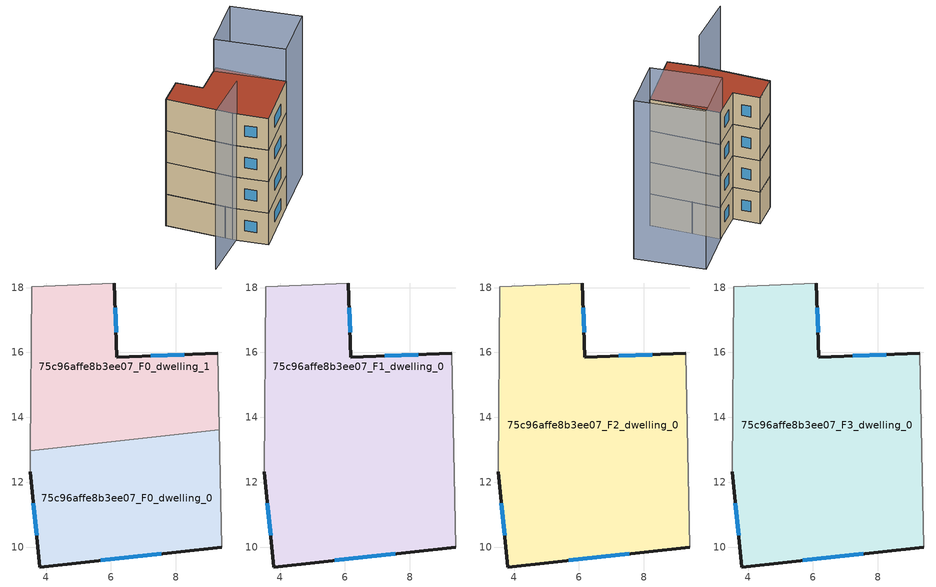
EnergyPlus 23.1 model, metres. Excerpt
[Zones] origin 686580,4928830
75c96affe8b3ee07_F0_dwelling_0
 floor ground (EU_floor_Construction): 9.41,10.01 9.34,13.62 3.52,12.98 3.51,12.33 3.81,9.39 z0
 wall outside (EU_wall_Construction): 9.41,10.01 3.81,9.39 3.51,12.33 z0:3
 wall adiabatic (EU_wall_Construction): 3.51,12.33 3.52,12.98 / 9.34,13.62 9.41,10.01 z0:3
 wall to 75c96affe8b3ee07_F0_dwelling_1 (EU_wall_Construction): 3.52,12.98 9.34,13.62 z0:3
 window (EU_Window_Construction): 7.55,9.8 5.68,9.6 / 3.71,10.37 3.61,11.35 z1:2
75c96affe8b3ee07_F0_dwelling_1
 floor ground (EU_floor_Construction): 9.34,13.62 9.3,15.98 6.18,15.86 6.1,18.14 3.56,18.03 3.52,12.98 z0
 wall outside (EU_wall_Construction): 6.1,18.14 6.18,15.86 9.3,15.98 z0:3
 wall adiabatic (EU_wall_Construction): 3.52,12.98 3.56,18.03 6.1,18.14 / 9.3,15.98 9.34,13.62 z0:3
 window (EU_Window_Construction): 6.13,17.38 6.16,16.62 / 7.22,15.9 8.26,15.94 z1:2
75c96affe8b3ee07_F1_dwelling_0
 floor to 75c96affe8b3ee07_F0_dwelling_0 (EU_floor_Construction): 9.41,10.01 9.34,13.62 3.52,12.98 3.51,12.33 3.81,9.39 z3
 floor to 75c96affe8b3ee07_F0_dwelling_1 (EU_floor_Construction): 9.34,13.62 9.29,15.98 6.18,15.86 6.1,18.14 3.56,18.03 3.52,12.98 z3
 wall outside (EU_wall_Construction): 9.41,10.01 3.81,9.39 3.51,12.33 / 6.1,18.14 6.18,15.86 9.3,15.98 z3:6
 wall adiabatic (EU_wall_Construction): 3.51,12.33 3.56,18.03 6.1,18.14 / 9.3,15.98 9.41,10.01 z3:6
 window (EU_Window_Construction): 7.55,9.8 5.68,9.6 / 3.71,10.37 3.61,11.35 / 6.13,17.38 6.16,16.62 / 7.22,15.9 8.26,15.94 z4:5
75c96affe8b3ee07_F2_dwelling_0
 floor to 75c96affe8b3ee07_F1_dwelling_0 (EU_floor_Construction): 9.41,10.01 9.29,15.98 6.18,15.86 6.1,18.14 3.56,18.03 3.51,12.33 3.81,9.39 z6
 wall outside (EU_wall_Construction): 9.41,10.01 3.81,9.39 3.51,12.33 / 6.1,18.14 6.18,15.86 9.3,15.98 z6:9
 wall adiabatic (EU_wall_Construction): 3.51,12.33 3.56,18.03 6.1,18.14 / 9.3,15.98 9.41,10.01 z6:9
 window (EU_Window_Construction): 7.55,9.8 5.68,9.6 / 3.71,10.37 3.61,11.35 / 6.13,17.38 6.16,16.62 / 7.22,15.9 8.26,15.94 z7:8
75c96affe8b3ee07_F3_dwelling_0
 floor to 75c96affe8b3ee07_F2_dwelling_0 (EU_floor_Construction): 9.41,10.01 9.29,15.98 6.18,15.86 6.1,18.14 3.56,18.03 3.51,12.33 3.81,9.39 z9
 wall outside (EU_wall_Construction): 9.41,10.01 3.81,9.39 3.51,12.33 / 6.1,18.14 6.18,15.86 9.3,15.98 z9:12
 wall adiabatic (EU_wall_Construction): 3.51,12.33 3.56,18.03 6.1,18.14 / 9.3,15.98 9.41,10.01 z9:12
 window (EU_Window_Construction): 7.55,9.8 5.68,9.6 / 3.71,10.37 3.61,11.35 / 6.13,17.38 6.16,16.62 / 7.22,15.9 8.26,15.94 z10:11
 roof outside (EU_roof_Construction): 9.3,15.98 9.41,10.01 3.81,9.39 3.51,12.33 3.56,18.03 6.1,18.14 6.18,15.86 z12
shading: 3.72,12.07 -0.94,12.09 / 13.73,16.46 14.37,10.55 / 14.37,10.55 9.41,10.01 / 9.41,10.01 8.77,15.92 / 8.77,15.92 13.73,16.46 z0:15
[Building]
EU S2 Campaign: North Axis=0; Terrain=City; Solar Distribution=FullExterior
[Site:Location]
Bologna: Latitude=44.5; Longitude=11.25; Time Zone=1; Elevation=37
[SizingPeriod:WeatherFileDays]
AnnualSizingPeriod: Begin Month=1; Begin Day of Month=1; End Month=12; End Day of Month=31; Day of Week for Start Day=Monday; Use Weather File Daylight Saving Period=No; Use Weather File Rain and Snow Indicators=No
[MATERIAL]
EU_InternalMass_Material: Roughness=MediumRough; Thickness=0.1; Conductivity=1; Density=1800; Specific Heat=900; Thermal Absorptance=0.9; Solar Absorptance=0.7; Visible Absorptance=0.7
[MATERIAL:NOMASS] Roughness=MediumRough; Thermal Absorptance=0.9; Solar Absorptance=0.7; Visible Absorptance=0.7
Name | Thermal Resistance
EU_wall_NoMass | 0.937881
EU_roof_NoMass | 0.548572
EU_floor_NoMass | 0.71348
[WINDOWMATERIAL:SIMPLEGLAZINGSYSTEM]
EU_Window_SimpleGlazing: UFactor=4.25633; Solar Heat Gain Coefficient=0.85; Visible Transmittance=0.85
[CONSTRUCTION]
EU_wall_Construction: EU_wall_NoMass
EU_roof_Construction: EU_roof_NoMass
EU_floor_Construction: EU_floor_NoMass
EU_InternalMass_Construction: EU_InternalMass_Material
EU_Window_Construction: EU_Window_SimpleGlazing
[ZONE] Type=1; Multiplier=1; Ceiling Height=autocalculate; Floor Area=autocalculate; Part of Total Floor Area=Yes
Name | Volume
75c96affe8b3ee07_F0_dwelling_0 | 62.332
75c96affe8b3ee07_F1_dwelling_0 | 124.666
75c96affe8b3ee07_F2_dwelling_0; 75c96affe8b3ee07_F3_dwelling_0 | 124.669
75c96affe8b3ee07_F0_dwelling_1 | 62.3328
[INTERNALMASS] Construction=EU_InternalMass_Construction
Name | Zone or ZoneList | Surface Area
75c96affe8b3ee07_F0_dwelling_0_EU_InternalMass | 75c96affe8b3ee07_F0_dwelling_0 | 20.7774
75c96affe8b3ee07_F0_dwelling_1_EU_InternalMass | 75c96affe8b3ee07_F0_dwelling_1 | 20.7777
75c96affe8b3ee07_F1_dwelling_0_EU_InternalMass | 75c96affe8b3ee07_F1_dwelling_0 | 41.5561
75c96affe8b3ee07_F2_dwelling_0_EU_InternalMass | 75c96affe8b3ee07_F2_dwelling_0 | 41.5561
75c96affe8b3ee07_F3_dwelling_0_EU_InternalMass | 75c96affe8b3ee07_F3_dwelling_0 | 41.5561
[OTHEREQUIPMENT] Fuel Type=Electricity; Design Level Calculation Method=Watts/Area; Power per Zone Floor Area=1; Fraction Latent=0; Fraction Radiant=0; Fraction Lost=0; Carbon Dioxide Generation Rate=0; EndUse Subcategory=EU_Step8_InternalGains
Name | Zone or ZoneList or Space or SpaceList | Schedule
EU_Step8_InternalGain_75c96affe8b3ee07_F0_dwelling_0_f000 | 75c96affe8b3ee07_F0_dwelling_0 | EU_Step8_GainSchedule_75c96affe8b3ee07_F0_dwelling_0_f000
EU_Step8_InternalGain_75c96affe8b3ee07_F0_dwelling_1_f000 | 75c96affe8b3ee07_F0_dwelling_1 | EU_Step8_GainSchedule_75c96affe8b3ee07_F0_dwelling_1_f000
EU_Step8_InternalGain_75c96affe8b3ee07_F1_dwelling_0_f000 | 75c96affe8b3ee07_F1_dwelling_0 | EU_Step8_GainSchedule_75c96affe8b3ee07_F1_dwelling_0_f000
EU_Step8_InternalGain_75c96affe8b3ee07_F2_dwelling_0_f000 | 75c96affe8b3ee07_F2_dwelling_0 | EU_Step8_GainSchedule_75c96affe8b3ee07_F2_dwelling_0_f000
EU_Step8_InternalGain_75c96affe8b3ee07_F3_dwelling_0_f000 | 75c96affe8b3ee07_F3_dwelling_0 | EU_Step8_GainSchedule_75c96affe8b3ee07_F3_dwelling_0_f000
[ZONEVENTILATION:DESIGNFLOWRATE] Schedule=EU_AlwaysOn; Design Flow Rate Calculation Method=AirChanges/Hour; Air Changes per Hour=0.687892; Ventilation Type=Natural; Fan Pressure Rise=0; Fan Total Efficiency=1; Constant Term Coefficient=1; Temperature Term Coefficient=0; Velocity Term Coefficient=0; Velocity Squared Term Coefficient=0; Minimum Indoor Temperature=-100; Maximum Indoor Temperature=100; Delta Temperature=-100; Minimum Outdoor Temperature=-100; Maximum Outdoor Temperature=100; Maximum Wind Speed=40
Name | Zone or ZoneList or Space or SpaceList
EU_ConstantAir_75c96affe8b3ee07_F0_dwelling_0 | 75c96affe8b3ee07_F0_dwelling_0
EU_ConstantAir_75c96affe8b3ee07_F0_dwelling_1 | 75c96affe8b3ee07_F0_dwelling_1
EU_ConstantAir_75c96affe8b3ee07_F1_dwelling_0 | 75c96affe8b3ee07_F1_dwelling_0
EU_ConstantAir_75c96affe8b3ee07_F2_dwelling_0 | 75c96affe8b3ee07_F2_dwelling_0
EU_ConstantAir_75c96affe8b3ee07_F3_dwelling_0 | 75c96affe8b3ee07_F3_dwelling_0
[HVACTEMPLATE:THERMOSTAT] Constant Heating Setpoint=20; Constant Cooling Setpoint=50
EU_HeatOnly_75c96affe8b3ee07_F0_dwelling_0; EU_HeatOnly_75c96affe8b3ee07_F0_dwelling_1; EU_HeatOnly_75c96affe8b3ee07_F1_dwelling_0; EU_HeatOnly_75c96affe8b3ee07_F2_dwelling_0; EU_HeatOnly_75c96affe8b3ee07_F3_dwelling_0
[HVACTEMPLATE:ZONE:IDEALLOADSAIRSYSTEM] System Availability Schedule=EU_AlwaysOn; Maximum Heating Supply Air Temperature=50; Minimum Cooling Supply Air Temperature=13; Maximum Heating Supply Air Humidity Ratio=0.0156; Minimum Cooling Supply Air Humidity Ratio=0.0077; Heating Limit=NoLimit; Cooling Limit=NoLimit; Heating Availability Schedule=EU_AlwaysOn; Cooling Availability Schedule=EU_CoolingOff; Dehumidification Control Type=ConstantSensibleHeatRatio; Cooling Sensible Heat Ratio=0.7; Dehumidification Setpoint=60; Humidification Control Type=None; Humidification Setpoint=30; Outdoor Air Method=None; Outdoor Air Flow Rate per Person=0.00944; Outdoor Air Flow Rate per Zone Floor Area=0; Outdoor Air Flow Rate per Zone=0; Demand Controlled Ventilation Type=None; Outdoor Air Economizer Type=NoEconomizer; Heat Recovery Type=None; Sensible Heat Recovery Effectiveness=0.7; Latent Heat Recovery Effectiveness=0.65
Name | Template Thermostat
75c96affe8b3ee07_F0_dwelling_0 | EU_HeatOnly_75c96affe8b3ee07_F0_dwelling_0
75c96affe8b3ee07_F0_dwelling_1 | EU_HeatOnly_75c96affe8b3ee07_F0_dwelling_1
75c96affe8b3ee07_F1_dwelling_0 | EU_HeatOnly_75c96affe8b3ee07_F1_dwelling_0
75c96affe8b3ee07_F2_dwelling_0 | EU_HeatOnly_75c96affe8b3ee07_F2_dwelling_0
75c96affe8b3ee07_F3_dwelling_0 | EU_HeatOnly_75c96affe8b3ee07_F3_dwelling_0
[SIZING:ZONE] Zone Cooling Design Supply Air Temperature Input Method=SupplyAirTemperature; Zone Cooling Design Supply Air Temperature=13; Zone Heating Design Supply Air Temperature Input Method=SupplyAirTemperature; Zone Heating Design Supply Air Temperature=50; Zone Cooling Design Supply Air Humidity Ratio=0.008; Zone Heating Design Supply Air Humidity Ratio=0.008; Cooling Design Air Flow Method=DesignDay; Cooling Design Air Flow Rate=0; Cooling Minimum Air Flow per Zone Floor Area=0.000762; Cooling Minimum Air Flow=0; Cooling Minimum Air Flow Fraction=0.2; Heating Design Air Flow Method=DesignDay; Heating Design Air Flow Rate=0; Heating Maximum Air Flow per Zone Floor Area=0.002032; Heating Maximum Air Flow=0.141576; Heating Maximum Air Flow Fraction=0.3; Account for Dedicated Outdoor Air System=No; Dedicated Outdoor Air System Control Strategy=NeutralSupplyAir; Dedicated Outdoor Air Low Setpoint Temperature for Design=autosize; Dedicated Outdoor Air High Setpoint Temperature for Design=autosize; Zone Load Sizing Method=Sensible Load Only No Latent Load; Zone Latent Cooling Design Supply Air Humidity Ratio Input Method=HumidityRatioDifference; Zone Cooling Design Supply Air Humidity Ratio Difference=0.005; Zone Latent Heating Design Supply Air Humidity Ratio Input Method=HumidityRatioDifference; Zone Humidification Design Supply Air Humidity Ratio Difference=0.005
75c96affe8b3ee07_F0_dwelling_0; 75c96affe8b3ee07_F0_dwelling_1; 75c96affe8b3ee07_F1_dwelling_0; 75c96affe8b3ee07_F2_dwelling_0; 75c96affe8b3ee07_F3_dwelling_0
[SCHEDULE:CONSTANT]
Name | Hourly Value
EU_AlwaysOn | 1
EU_CoolingOff | 0
[SCHEDULE:FILE] Column Number=1; Rows to Skip at Top=0; Number of Hours of Data=8760; Column Separator=Comma; Interpolate to Timestep=No; Minutes per Item=60; Adjust Schedule for Daylight Savings=Yes
Name | File
EU_Step8_GainSchedule_75c96affe8b3ee07_F0_dwelling_0_f000 | ../../schedules/75c96affe8b3ee07/75c96affe8b3ee07_F0_dwelling_0_f000_gain.csv
EU_Step8_GainSchedule_75c96affe8b3ee07_F0_dwelling_1_f000 | ../../schedules/75c96affe8b3ee07/75c96affe8b3ee07_F0_dwelling_1_f000_gain.csv
EU_Step8_GainSchedule_75c96affe8b3ee07_F1_dwelling_0_f000 | ../../schedules/75c96affe8b3ee07/75c96affe8b3ee07_F1_dwelling_0_f000_gain.csv
EU_Step8_GainSchedule_75c96affe8b3ee07_F2_dwelling_0_f000 | ../../schedules/75c96affe8b3ee07/75c96affe8b3ee07_F2_dwelling_0_f000_gain.csv
EU_Step8_GainSchedule_75c96affe8b3ee07_F3_dwelling_0_f000 | ../../schedules/75c96affe8b3ee07/75c96affe8b3ee07_F3_dwelling_0_f000_gain.csv
